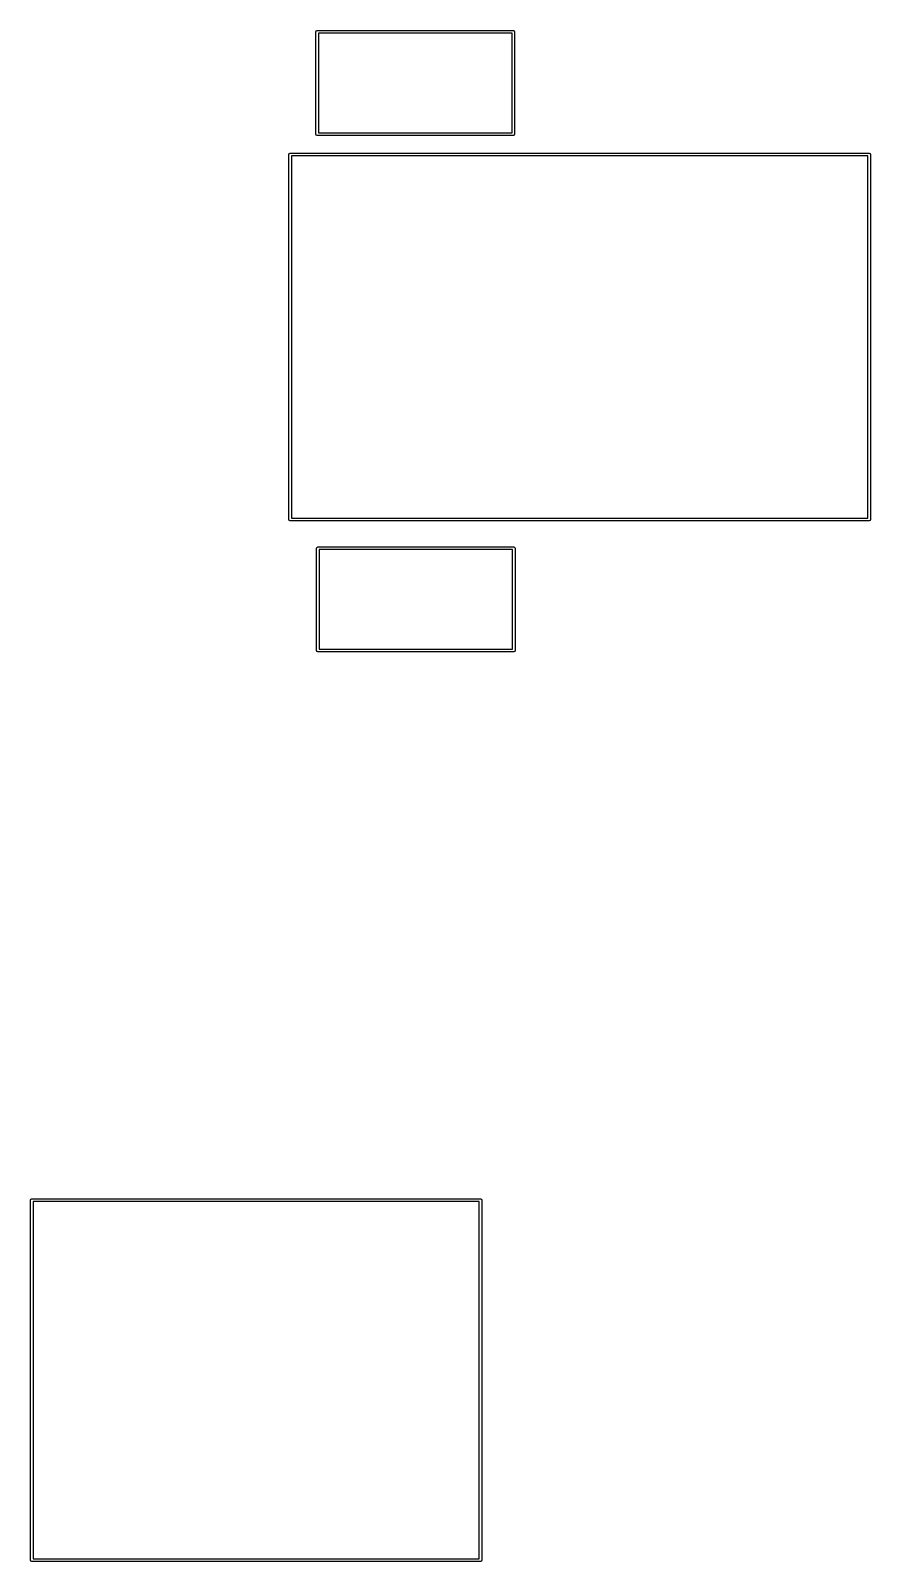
# Model space of a CAD drawing. Extents: x 20 to 266, y -90 to -48.
# Drawn here: x 181.35 to 197.45, y -90.47 to -61.12 of the extents above.
import ezdxf

# ---------------------------------------------------------------- set-up
doc = ezdxf.new("R2010")
doc.units = 0
doc.layers.add('BLACK', color=7, linetype='CONTINUOUS')

msp = doc.modelspace()

# ---------------------------------------------------------------- linework, layer by layer
at = {"layer": 'BLACK', "linetype": 'CONTINUOUS'}
for p, q in [((186.82, -61.15), (186.827, -61.1323)), ((186.82, -63.11), (186.82, -61.15)), ((186.827, -61.1323), (186.845, -61.125)), ((186.845, -61.125), (190.605, -61.125)), ((186.87, -61.175), (186.87, -63.085)), ((190.58, -61.175), (186.87, -61.175)), ((190.58, -63.085), (190.58, -61.175)), ((190.605, -61.125), (190.623, -61.1323)), ((190.623, -61.1323), (190.63, -61.15)), ((190.63, -61.15), (190.63, -63.11)), ((186.87, -63.085), (190.58, -63.085)), ((186.827, -63.1277), (186.82, -63.11)), ((186.845, -63.135), (186.827, -63.1277)), ((190.605, -63.135), (186.845, -63.135)), ((190.623, -63.1277), (190.605, -63.135)), ((190.63, -63.11), (190.623, -63.1277)), ((186.3, -63.5), (186.307, -63.4823)), ((186.3, -70.5), (186.3, -63.5)), ((186.307, -63.4823), (186.325, -63.475)), ((186.325, -63.475), (197.425, -63.475)), ((186.35, -63.525), (186.35, -70.475)), ((197.4, -63.525), (186.35, -63.525)), ((197.4, -70.475), (197.4, -63.525)), ((197.425, -63.475), (197.443, -63.4823)), ((197.443, -63.4823), (197.45, -63.5)), ((197.45, -63.5), (197.45, -70.5)), ((186.307, -70.5177), (186.3, -70.5)), ((186.325, -70.525), (186.307, -70.5177)), ((197.425, -70.525), (186.325, -70.525)), ((186.35, -70.475), (197.4, -70.475)), ((197.443, -70.5177), (197.425, -70.525)), ((197.45, -70.5), (197.443, -70.5177)), ((186.837, -71.0323), (186.855, -71.025)), ((186.855, -71.025), (190.615, -71.025)), ((190.615, -71.025), (190.633, -71.0323)), ((186.83, -71.05), (186.837, -71.0323)), ((186.83, -73.01), (186.83, -71.05)), ((186.88, -71.075), (186.88, -72.985)), ((190.59, -71.075), (186.88, -71.075)), ((190.59, -72.985), (190.59, -71.075)), ((190.633, -71.0323), (190.64, -71.05)), ((190.64, -71.05), (190.64, -73.01)), ((186.837, -73.0277), (186.83, -73.01)), ((186.855, -73.035), (186.837, -73.0277)), ((190.615, -73.035), (186.855, -73.035)), ((186.88, -72.985), (190.59, -72.985)), ((190.633, -73.0277), (190.615, -73.035)), ((190.64, -73.01), (190.633, -73.0277)), ((181.35, -83.55), (181.357, -83.5323)), ((181.35, -90.45), (181.35, -83.55)), ((181.357, -83.5323), (181.375, -83.525)), ((181.375, -83.525), (189.975, -83.525)), ((181.4, -83.575), (181.4, -90.425)), ((189.95, -83.575), (181.4, -83.575)), ((189.95, -90.425), (189.95, -83.575)), ((189.975, -83.525), (189.993, -83.5323)), ((189.993, -83.5323), (190, -83.55)), ((190, -83.55), (190, -90.45)), ((181.357, -90.4677), (181.35, -90.45)), ((181.375, -90.475), (181.357, -90.4677)), ((189.975, -90.475), (181.375, -90.475)), ((181.4, -90.425), (189.95, -90.425)), ((189.993, -90.4677), (189.975, -90.475)), ((190, -90.45), (189.993, -90.4677))]:
    msp.add_line(p, q, dxfattribs=at)

doc.saveas('drawing.dxf')
